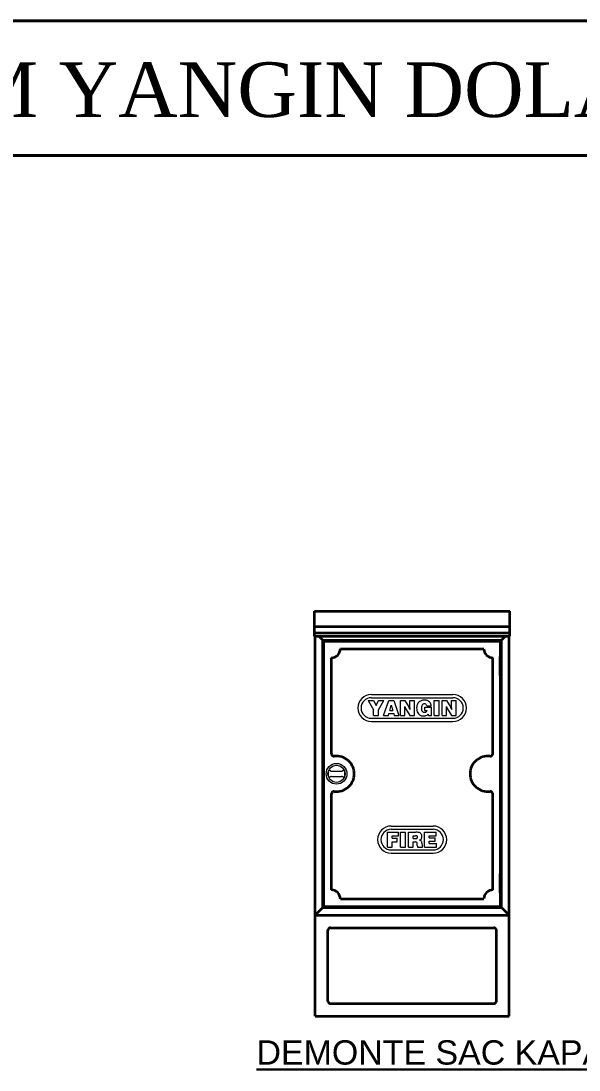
# Model space of a CAD drawing. Header units: centimetres. Extents: x 394264 to 551709, y 50011 to 59011.
# Drawn here: x 544406 to 545019, y 54460 to 55613 of the extents above; entities that cross this region are included whole.
import ezdxf
from ezdxf.enums import TextEntityAlignment as Align

# ---------------------------------------------------------------- set-up
doc = ezdxf.new("R2010")
doc.units = ezdxf.units.CM
for name, color, linetype, lineweight in [('0-KRCN-DETAY-YAZI', 71, 'Continuous', 35), ('0-KRCN-text-eng', 7, 'Continuous', 30), ('0-KRCN-YNG-DETAY-ÇERÇEVE', 71, 'Continuous', 40), ('0-KRCN-YNG-YANGINDOLABI', 171, 'Continuous', 35)]:
    doc.layers.add(name, color=color, linetype=linetype, lineweight=lineweight)
doc.styles.add('mm', font='times.ttf', dxfattribs={"height": 3.3})
doc.styles.add('UFUK', font='arial.ttf')

# ---------------------------------------------------------------- blocks, each defined once
blk = doc.blocks.new('G$C0ACCA99D')
at = {"layer": '0-KRCN-YNG-DETAY-ÇERÇEVE'}
blk.add_line((0, -73.90061875918764), (1576.363636363632, -73.90061875918764), dxfattribs=at)
blk.add_lwpolyline([(1576.363636363632, 0), (1576.363636363632, -1101.818181818191), (0, -1101.818181818191), (0, 0)], close=True, dxfattribs=at)
at = {"layer": '0-KRCN-YNG-YANGINDOLABI', "linetype": 'Continuous'}
for p, q in [((867.3758694637327, -324.2016625616839, 58309.75885703292), (974.6499971421727, -324.2016625616839, 58309.75885703292)), ((867.3758694637327, -338.0259616757562, 58309.75885703292), (867.3758694637327, -324.2016625616839, 58309.75885703292)), ((974.6499971421727, -338.0259616757562, 58309.75885703292), (974.6499971421727, -324.2016625616839, 58309.75885703292)), ((867.3758694637327, -332.5894100276319, 58309.75885703292), (974.6499971421727, -332.5894100276319, 58309.75885703292)), ((867.3758694637327, -336.217122337835, 58309.75885703292), (974.6499971421727, -336.217122337835, 58309.75885703292)), ((867.3758694637327, -338.0259616757562, 58309.75885703292), (974.6499971421727, -338.0259616757562, 58309.75885703292)), ((867.6954685483652, -336.217122337835, 58309.75885703292), (974.3303980567835, -336.217122337835, 58309.75885703292)), ((867.6954685118253, -491.2345566544268, 58309.75885703292), (867.6954685118253, -338.0259616757562, 58309.75885703292)), ((869.7564464299139, -338.0259616757562, 58309.75885703292), (871.9336302919837, -340.203145537836, 58309.75885703292)), ((970.0922362401107, -340.203145537836, 58309.75885703292), (972.269420102195, -338.0259616757562, 58309.75885703292)), ((974.3303980202618, -491.2345566544268, 58309.75885703292), (974.3303980202618, -338.0259616757562, 58309.75885703292)), ((871.9336302919837, -486.9963948690588, 58309.75885703292), (871.9336302919837, -340.203145537836, 58309.75885703292)), ((871.9336302919837, -340.203145537836, 58309.75885703292), (970.0922362401107, -340.203145537836, 58309.75885703292)), ((872.5241938185463, -486.4058315199059, 58309.75885703292), (872.5241938185463, -340.7937092447905, 58309.75885703292)), ((872.5241938185463, -340.7937092447905, 58309.75885703292), (969.5016727135444, -340.7937092447905, 58309.75885703292)), ((881.5563418735255, -344.9623929529489, 58309.75885703292), (960.4695246585834, -344.9623929529489, 58309.75885703292)), ((969.5016727135444, -349.1310766730353, 58309.75885703292), (969.5016727135444, -340.7937092447905, 58309.75885703292)), ((970.0922362401107, -349.1310766730353, 58309.75885703292), (970.0922362401107, -340.203145537836, 58309.75885703292)), ((876.6928775364067, -402.5704700075516, 58309.75885703292), (876.6928775364067, -349.8258572960312, 58309.75885703292)), ((965.33298899496, -402.5704700075516, 58309.75885703292), (965.33298899496, -349.8258572960312, 58309.75885703292)), ((969.2932385281529, -349.1310766730353, 58309.75885703292), (970.1269752712615, -349.1310766730353, 58309.75885703292)), ((969.2932385281529, -359.5527859583381, 58309.75885703292), (969.2932385281529, -349.1310766730353, 58309.75885703292)), ((969.2932385281529, -351.2154185420222, 58309.75885703292), (970.1269752712615, -351.2154185420222, 58309.75885703292)), ((970.1269752712615, -359.5527859583381, 58309.75885703292), (970.1269752712615, -349.1310766730353, 58309.75885703292)), ((969.2932385281529, -353.2997603811928, 58309.75885703292), (970.1269752712615, -353.2997603811928, 58309.75885703292)), ((969.2932385281529, -355.3841022501806, 58309.75885703292), (970.1269752712615, -355.3841022501806, 58309.75885703292)), ((969.2932385281529, -357.4684441072391, 58309.75885703292), (970.1269752712615, -357.4684441072391, 58309.75885703292)), ((969.2932385281529, -359.5527859583381, 58309.75885703292), (970.1269752712615, -359.5527859583381, 58309.75885703292)), ((969.5016727135444, -468.4943871491187, 58309.75885703292), (969.5016727135444, -359.5527859583381, 58309.75885703292)), ((970.0922362401107, -468.4943871491187, 58309.75885703292), (970.0922362401107, -359.5527859583381, 58309.75885703292)), ((876.6928775364067, -477.3736834507772, 58309.75885703292), (876.6928775364067, -424.6290707392559, 58309.75885703292)), ((965.33298899496, -477.3736834507772, 58309.75885703292), (965.33298899496, -424.6290707392559, 58309.75885703292)), ((969.2932385281529, -468.4943871491187, 58309.75885703292), (970.1269752712615, -468.4943871491187, 58309.75885703292)), ((969.2932385281529, -478.9160964344223, 58309.75885703292), (969.2932385281529, -468.4943871491187, 58309.75885703292)), ((969.2932385281529, -470.5787290002181, 58309.75885703292), (970.1269752712615, -470.5787290002181, 58309.75885703292)), ((970.1269752712615, -478.9160964344223, 58309.75885703292), (970.1269752712615, -468.4943871491187, 58309.75885703292)), ((969.2932385281529, -472.6630708572766, 58309.75885703292), (970.1269752712615, -472.6630708572766, 58309.75885703292)), ((969.2932385281529, -474.747412726264, 58309.75885703292), (970.1269752712615, -474.747412726264, 58309.75885703292)), ((969.2932385281529, -476.8317545773634, 58309.75885703292), (970.1269752712615, -476.8317545773634, 58309.75885703292)), ((881.5563422976629, -482.237147543397, 58309.75885703292), (960.4695250819823, -482.2371477998186, 58309.75885703292)), ((969.2932385281529, -478.9160964344223, 58309.75885703292), (970.1269752712615, -478.9160964344223, 58309.75885703292)), ((969.5016727135444, -486.4058315199059, 58309.75885703292), (969.5016727135444, -478.9160964344223, 58309.75885703292)), ((970.0922362401107, -486.9963948690588, 58309.75885703292), (970.0922362401107, -478.9160964344223, 58309.75885703292)), ((867.6954685118253, -491.2345566544268, 58309.75885703292), (871.9336302919837, -486.9963948690588, 58309.75885703292)), ((871.9336302919837, -486.9963948690588, 58309.75885703292), (970.0922362401107, -486.9963948690588, 58309.75885703292)), ((872.5241938185463, -486.4058315199059, 58309.75885703292), (969.5016727135444, -486.4058315199059, 58309.75885703292)), ((970.0922362401107, -486.9963948690588, 58309.75885703292), (974.3303980202618, -491.2345566544268, 58309.75885703292)), ((867.6954685118253, -491.2345566544268, 58309.75885703292), (974.3303980202618, -491.2345566544268, 58309.75885703292)), ((867.7927377980195, -546.8170062257391, 58309.75885703292), (867.7927377980195, -491.2345566544268, 58309.75885703292)), ((867.7927377980195, -491.2345566544268, 58309.75885703292), (974.2331287340894, -491.2345566544268, 58309.75885703292)), ((974.2331287340894, -546.8170062257391, 58309.75885703292), (974.2331287340894, -491.2345566544268, 58309.75885703292)), ((874.7405439959293, -538.4796387796068, 58309.75885703292), (874.7405439959293, -499.571924088631, 58309.75885703292)), ((876.1301052344497, -498.1823628426396, 58309.75885703292), (965.8957612968989, -498.1823628426396, 58309.75885703292)), ((967.2853225376821, -538.4796387796068, 58309.75885703292), (967.2853225376821, -499.571924088631, 58309.75885703292)), ((876.1301052344497, -539.8692000255983, 58309.75885703292), (965.8957612968989, -539.8692000255983, 58309.75885703292)), ((867.7927377980195, -546.8170062257391, 58309.75885703292), (974.2331287340894, -546.8170062257391, 58309.75885703292))]:
    blk.add_line(p, q, dxfattribs=at)
at = {"layer": '0-KRCN-YNG-YANGINDOLABI', "color": 120, "lineweight": 15}
for p, q in [((896.8292774563597, -373.3354965092458, 58309.75885703292), (899.8507832715113, -378.5126321204389, 58309.75885703292)), ((896.8292774563597, -373.3354965092458, 58309.75885703292), (899.7547431823186, -373.3354965092458, 58309.75885703292)), ((898.6061267817058, -369.9744952615297, 58309.75885703292), (943.4197397496464, -369.9744952615297, 58309.75885703292)), ((898.6061267817058, -371.7809248813214, 58309.75885703292), (943.4197397496464, -371.7809248813214, 58309.75885703292)), ((899.7547431823186, -373.3354965092458, 58309.75885703292), (901.1663643108805, -376.1342253745679, 58309.75885703292)), ((901.1663643108805, -376.1342253745679, 58309.75885703292), (902.5915240796821, -373.3354965092458, 58309.75885703292)), ((902.4872218422715, -378.5104526174314, 58309.75885703292), (905.4377389004367, -373.3354965092458, 58309.75885703292)), ((902.5915240796821, -373.3354965092458, 58309.75885703292), (905.4377389004367, -373.3354965092458, 58309.75885703292)), ((905.331514513593, -381.5512773456107, 58309.75885703292), (908.2178784901917, -373.3354965092458, 58309.75885703292)), ((908.2178784901917, -373.3354965092458, 58309.75885703292), (910.8936629379314, -373.3354965092458, 58309.75885703292)), ((910.8936629379314, -373.3354965092458, 58309.75885703292), (913.7828254013366, -381.5512773456107, 58309.75885703292)), ((914.5386872971394, -373.3354965092458, 58309.75885703292), (917.05195952129, -373.3354965092458, 58309.75885703292)), ((914.5386872971394, -381.5512773456107, 58309.75885703292), (914.5386872971394, -373.3354965092458, 58309.75885703292)), ((917.05195952129, -373.3354965092458, 58309.75885703292), (919.3801094113878, -377.2004392566896, 58309.75885703292)), ((919.7604282668472, -373.3354965092458, 58309.75885703292), (922.2771221083531, -373.3354965092458, 58309.75885703292)), ((919.7604282668472, -377.4305159699484, 58309.75885703292), (919.7604282668472, -373.3354965092458, 58309.75885703292)), ((922.2771221083531, -381.5512773456107, 58309.75885703292), (922.2771221083531, -373.3354965092458, 58309.75885703292)), ((933.1376175337173, -381.5512773456107, 58309.75885703292), (933.1376175337173, -373.3354965092458, 58309.75885703292)), ((933.1376175337173, -373.3354965092458, 58309.75885703292), (935.8262745430875, -373.3354965092458, 58309.75885703292)), ((935.8262745430875, -381.5512773456107, 58309.75885703292), (935.8262745430875, -373.3354965092458, 58309.75885703292)), ((937.4581542645174, -373.3354965092458, 58309.75885703292), (939.9714264886716, -373.3354965092458, 58309.75885703292)), ((937.4581542645174, -381.5512773456107, 58309.75885703292), (937.4581542645174, -373.3354965092458, 58309.75885703292)), ((939.9714264886716, -373.3354965092458, 58309.75885703292), (942.2995763802646, -377.2004392566896, 58309.75885703292)), ((942.6798952342251, -373.3354965092458, 58309.75885703292), (945.1965890772335, -373.3354965092458, 58309.75885703292)), ((942.6798952342251, -377.4305159699484, 58309.75885703292), (942.6798952342251, -373.3354965092458, 58309.75885703292)), ((945.1965890772335, -381.5512773456107, 58309.75885703292), (945.1965890772335, -373.3354965092458, 58309.75885703292)), ((899.8507832715113, -381.5512773456107, 58309.75885703292), (899.8507832715113, -378.5126321204389, 58309.75885703292)), ((902.4872218422715, -381.5512773456107, 58309.75885703292), (902.4872218422715, -378.5104526174314, 58309.75885703292)), ((908.7250991555193, -378.7379378079108, 58309.75885703292), (909.5605870788349, -375.9006204334164, 58309.75885703292)), ((908.7250991555193, -378.7379378079108, 58309.75885703292), (910.373180643408, -378.7379378079108, 58309.75885703292)), ((909.5605870788349, -375.9006204334164, 58309.75885703292), (910.373180643408, -378.7379378079108, 58309.75885703292)), ((917.0495333554863, -381.5512773456107, 58309.75885703292), (917.0495333554863, -377.5685845274411, 58309.75885703292)), ((917.401503943107, -377.6675398367474, 58309.75885703292), (919.7595695504315, -381.5512773456107, 58309.75885703292)), ((928.0392287353316, -378.805440054361, 58309.75885703292), (928.0392287353316, -377.0411088045166, 58309.75885703292)), ((928.0392287353316, -377.0411088045166, 58309.75885703292), (931.6475739486232, -377.0411088045166, 58309.75885703292)), ((928.0392287353316, -378.805440054361, 58309.75885703292), (929.2277269294682, -378.805440054361, 58309.75885703292)), ((929.0453846554883, -376.1594964591982, 58309.75885703292), (931.5501487335241, -376.1594964591982, 58309.75885703292)), ((931.6475739486232, -381.5512773456107, 58309.75885703292), (931.6475739486232, -377.0411088045166, 58309.75885703292)), ((939.9690003243668, -381.5512773456107, 58309.75885703292), (939.9690003243668, -377.5685845274411, 58309.75885703292)), ((940.3209709104849, -377.6675398367474, 58309.75885703292), (942.6790365185516, -381.5512773456107, 58309.75885703292)), ((898.6061267817058, -383.1058489735351, 58309.75885703292), (943.4197397496464, -383.1058489735351, 58309.75885703292)), ((898.6061267817058, -384.9122785933264, 58309.75885703292), (943.4197397496464, -384.9122785933264, 58309.75885703292)), ((899.8507832715113, -381.5512773456107, 58309.75885703292), (902.4872218422715, -381.5512773456107, 58309.75885703292)), ((905.331514513593, -381.5512773456107, 58309.75885703292), (907.9300879749935, -381.5512773456107, 58309.75885703292)), ((907.9300879749935, -381.5512773456107, 58309.75885703292), (908.2464608873561, -380.4635543641002, 58309.75885703292)), ((908.2464608873561, -380.4635543641002, 58309.75885703292), (910.8593947728878, -380.4635543641002, 58309.75885703292)), ((910.8593947728878, -380.4635543641002, 58309.75885703292), (911.1684082778702, -381.5512773456107, 58309.75885703292)), ((911.1684082778702, -381.5512773456107, 58309.75885703292), (913.7828254013366, -381.5512773456107, 58309.75885703292)), ((914.5386872971394, -381.5512773456107, 58309.75885703292), (917.0495333554863, -381.5512773456107, 58309.75885703292)), ((919.7595695504315, -381.5512773456107, 58309.75885703292), (922.2771221083531, -381.5512773456107, 58309.75885703292)), ((929.8171643787791, -380.8460950899312, 58309.75885703292), (929.948601126911, -381.5512773456107, 58309.75885703292)), ((929.948601126911, -381.5512773456107, 58309.75885703292), (931.6475739486232, -381.5512773456107, 58309.75885703292)), ((933.1376175337173, -381.5512773456107, 58309.75885703292), (935.8262745430875, -381.5512773456107, 58309.75885703292)), ((937.4581542645174, -381.5512773456107, 58309.75885703292), (939.9690003243668, -381.5512773456107, 58309.75885703292)), ((942.6790365185516, -381.5512773456107, 58309.75885703292), (945.1965890772335, -381.5512773456107, 58309.75885703292)), ((875.3070230915546, -411.9488007352829, 58309.75885703292), (875.3070230915546, -411.7129590727827, 58309.75885703292)), ((876.6923697907041, -412.1824180563449, 58309.75885703292), (882.2377346269204, -412.1824180563449, 58309.75885703292)), ((876.6923697907041, -415.0171227083511, 58309.75885703292), (882.2377346269204, -415.0171227083511, 58309.75885703292)), ((909.5107086080461, -442.2872621713695, 58309.75885703292), (932.5151579248013, -442.2872621713695, 58309.75885703292)), ((907.3850297733516, -453.8681828799095, 58309.75885703292), (907.3850297733516, -445.6496037237193, 58309.75885703292)), ((907.3850297733516, -445.6496037237193, 58309.75885703292), (913.5994781791342, -445.6496037237193, 58309.75885703292)), ((909.5107086080461, -444.0936917792319, 58309.75885703292), (932.5151579248013, -444.0936917792319, 58309.75885703292)), ((910.0228380316767, -448.9865241475868, 58309.75885703292), (910.0228380316767, -447.721752211914, 58309.75885703292)), ((910.0228380316767, -447.721752211914, 58309.75885703292), (913.5994781791342, -447.721752211914, 58309.75885703292)), ((910.0228380316767, -448.9865241475868, 58309.75885703292), (912.8682851970989, -448.9865241475868, 58309.75885703292)), ((912.8682851970989, -450.9752109145484, 58309.75885703292), (912.8682851970989, -448.9865241475868, 58309.75885703292)), ((913.5994781791342, -447.721752211914, 58309.75885703292), (913.5994781791342, -445.6496037237193, 58309.75885703292)), ((914.6485460736731, -445.6524020554734, 58309.75885703292), (917.3372030830214, -445.6524020554734, 58309.75885703292)), ((914.6485460736731, -453.8681828799095, 58309.75885703292), (914.6485460736731, -445.6524020554734, 58309.75885703292)), ((917.3372030830214, -453.8681828799095, 58309.75885703292), (917.3372030830214, -445.6524020554734, 58309.75885703292)), ((919.01681761496, -453.8681828799095, 58309.75885703292), (919.01681761496, -445.6482634190852, 58309.75885703292)), ((919.01681761496, -445.6482634190852, 58309.75885703292), (923.0207327594981, -445.6482634190852, 58309.75885703292)), ((921.6226475794319, -449.1782695927004, 58309.75885703292), (921.6226475794319, -447.6418069767333, 58309.75885703292)), ((921.6226475794319, -447.6418069767333, 58309.75885703292), (922.7898801376432, -447.6418069767333, 58309.75885703292)), ((921.6226475794319, -449.1782695927004, 58309.75885703292), (922.8384827437512, -449.1782695927004, 58309.75885703292)), ((927.7172373910071, -453.8681828799095, 58309.75885703292), (927.7172373910071, -445.6504916665185, 58309.75885703292)), ((927.7172373910071, -445.6504916665185, 58309.75885703292), (934.2899335257789, -445.6504916665185, 58309.75885703292)), ((930.3560108182573, -448.708436235991, 58309.75885703292), (930.3560108182573, -447.6175634130673, 58309.75885703292)), ((930.3560108182573, -447.6175634130673, 58309.75885703292), (934.2899335257789, -447.6175634130673, 58309.75885703292)), ((930.3560108182573, -448.708436235991, 58309.75885703292), (933.6835630512578, -448.708436235991, 58309.75885703292)), ((933.6835630512578, -450.5937364058618, 58309.75885703292), (933.6835630512578, -448.708436235991, 58309.75885703292)), ((934.2899335257789, -447.6175634130673, 58309.75885703292), (934.2899335257789, -445.6504916665185, 58309.75885703292)), ((907.3850297733516, -453.8681828799095, 58309.75885703292), (910.0226073842059, -453.8681828799095, 58309.75885703292)), ((910.0226073842059, -453.8681828799095, 58309.75885703292), (910.0226073842059, -450.9752109145484, 58309.75885703292)), ((910.0226073842059, -450.9752109145484, 58309.75885703292), (912.8682851970989, -450.9752109145484, 58309.75885703292)), ((914.6485460736731, -453.8681828799095, 58309.75885703292), (917.3372030830214, -453.8681828799095, 58309.75885703292)), ((919.01681761496, -453.8681828799095, 58309.75885703292), (921.6234317785857, -453.8681828799095, 58309.75885703292)), ((921.6234317785857, -453.8681828799095, 58309.75885703292), (921.6234317785857, -451.0314961415947, 58309.75885703292)), ((921.6234317785857, -451.0314961415947, 58309.75885703292), (922.7948550123401, -451.0314961415947, 58309.75885703292)), ((923.8621784674033, -453.0176923035451, 58309.75885703292), (923.8621784674033, -452.1598627517337, 58309.75885703292)), ((924.00972500848, -453.8678717719454, 58309.75885703292), (926.6666414693318, -453.8678717719454, 58309.75885703292)), ((926.374450987365, -451.6803645759655, 58309.75885703292), (926.4523918690938, -453.230546611851, 58309.75885703292)), ((926.6666414693318, -453.8678717719454, 58309.75885703292), (926.6666414693318, -453.5566104008644, 58309.75885703292)), ((927.7172373910071, -453.8681828799095, 58309.75885703292), (934.4412342878059, -453.8681828799095, 58309.75885703292)), ((930.356085334035, -451.8702063289638, 58309.75885703292), (930.356085334035, -450.5937364058618, 58309.75885703292)), ((930.356085334035, -450.5937364058618, 58309.75885703292), (933.6835630512578, -450.5937364058618, 58309.75885703292)), ((930.356085334035, -451.8702063289638, 58309.75885703292), (934.4412342878059, -451.8702063289638, 58309.75885703292)), ((934.4412342878059, -453.8681828799095, 58309.75885703292), (934.4412342878059, -451.8702063289638, 58309.75885703292)), ((909.5107086080461, -455.418615883375, 58309.75885703292), (932.5151579248013, -455.418615883375, 58309.75885703292)), ((909.5107086080461, -457.2250454912373, 58309.75885703292), (932.5151579248013, -457.2250454912373, 58309.75885703292))]:
    blk.add_line(p, q, dxfattribs=at)
for radius in [5.697201081399127, 4.689769182859037]:
    blk.add_circle((879.4650522091833, -413.5997703734038, 58309.75885703292), radius, dxfattribs=at)
at = {"layer": '0-KRCN-YNG-YANGINDOLABI', "linetype": 'Continuous'}
for centre, radius, start, end in [((876.6928775364067, -344.9623929529489, 58309.75885703292), 4.86346433777958, 270, 3.078324659199976e-06), ((965.33298899496, -344.9623929529489, 58309.75885703292), 4.863464337779095, 180.0000019090959, 270), ((878.0824387756729, -402.5704700075516, 58309.75885703292), 1.389561239364347, 180.0000014787793, 275.2525097856522), ((963.9434277564178, -402.5704700075516, 58309.75885703292), 1.389561239364091, 264.7474902135936, 2.957558666942196e-06), ((879.4650522091615, -413.5997703734038, 58309.75885703292), 9.726928675562085, 3.078324659199976e-06, 97.41556361706957), ((962.5608143221689, -413.5997703733942, 58309.75885703292), 9.726928675558177, 82.58443638284103, 180), ((879.4650522091615, -413.5997703733942, 58309.75885703292), 9.72692867556252, 262.5844363829308, 3.306651113363206e-06), ((962.5608143221689, -413.5997703734038, 58309.75885703292), 9.726928675558188, 180, 277.415563617159), ((878.0824387756729, -424.6290707392559, 58309.75885703292), 1.389561239366088, 84.7474902143544, 180.0000014787793), ((963.9434277564178, -424.6290707392559, 58309.75885703292), 1.389561239366289, 2.957558666942196e-06, 95.25250978639806), ((876.6928779612863, -482.2371477998117, 58309.75885703292), 4.86346433777522, 3.306651113363206e-06, 90.0000049968736), ((965.3329894198396, -482.2371477998186, 58309.75885703292), 4.863464337780689, 90.00000499670216, 180.0000019090959), ((876.1301052344497, -499.571924088631, 58309.75885703292), 1.389561239368107, 90, 180), ((965.8957612968807, -499.571924088631, 58309.75885703292), 1.389561239368229, 0, 89.99999999924998), ((876.1301052344497, -538.4796387795968, 58309.75885703292), 1.389561239368229, 180, 270), ((965.8957612968807, -538.4796387795968, 58309.75885703292), 1.389561239368107, 270.00000000075, 0)]:
    blk.add_arc(centre, radius, start, end, dxfattribs=at)
at = {"layer": '0-KRCN-YNG-YANGINDOLABI', "color": 120, "lineweight": 15}
for centre, radius, start, end in [((898.6061267817058, -377.4433869184841, 58309.75885703292), 7.468891661590034, 90, 270), ((898.6061267817058, -377.4433869184841, 58309.75885703292), 5.662462050414661, 90, 270), ((927.0568679282223, -376.6805825719939, 58309.75885703292), 3.438782161106611, 123.7136225256558, 146.0572302616426), ((927.3399153790087, -377.1532610607865, 58309.75885703292), 3.989160667128364, 98.78947912005049, 123.3270952804976), ((927.7730207723434, -379.3008746088522, 58309.75885703292), 6.178540974418437, 81.99173469617095, 99.71550489434807), ((928.1068675670831, -376.935275743157, 58309.75885703292), 3.789501420279534, 69.70378270354368, 82.00723917435589), ((928.3792389451482, -376.372955880538, 58309.75885703292), 3.168192407383614, 36.70225624258391, 70.79627912384089), ((928.1646647157795, -376.4722098165198, 58309.75885703292), 3.3998958332786, 5.277371952915734, 35.88212066809206), ((943.4197397496464, -377.4433869184841, 58309.75885703292), 7.468891661590034, 270, 90), ((943.4197397496464, -377.4433869184841, 58309.75885703292), 5.662462050414661, 270, 90), ((924.0482792793409, -374.4153551142608, 58309.75885703292), 7.399751878262154, 197.1939421296787, 206.0719298393294), ((910.6308656393558, -377.5503807160835, 58309.75885703292), 6.418693529161126, 359.8375053588545, 8.489742636827486), ((914.0948044466313, -379.9477167565769, 58309.75885703292), 5.956675441537645, 15.94549358279043, 27.46520592242428), ((926.7091367840294, -377.3850380741824, 58309.75885703292), 6.948857337295554, 180.3749840160701, 187.660009649808), ((929.8858830612407, -377.4872571070373, 58309.75885703292), 6.400527447978852, 179.3226476892483, 192.0339152154763), ((929.2424744474811, -377.3945980993426, 58309.75885703292), 5.756696652487917, 166.2018744810445, 180.1691352064043), ((927.7210860065825, -377.9697049524289, 58309.75885703292), 4.182767594709992, 191.7530247238408, 211.3541749973696), ((927.2788994070979, -376.8581969232641, 58309.75885703292), 3.722225468104341, 145.6974407127012, 167.0116563139613), ((927.0251557846386, -378.4039205620047, 58309.75885703292), 3.362543214637674, 211.2060211586108, 234.9232065190745), ((930.8886206969837, -377.574062746884, 58309.75885703292), 4.739836689868657, 176.6110795261075, 190.9185852453218), ((929.7538473126224, -377.3350725966507, 58309.75885703292), 3.597010576490697, 161.3358605107828, 179.3437634077552), ((928.0531602104893, -378.1780647674095, 58309.75885703292), 1.842150355173175, 189.1768108472979, 222.8879811186536), ((927.8521043206201, -376.6540954291113, 58309.75885703292), 1.577776288696306, 134.6416343569716, 162.6639604130543), ((927.570422394936, -378.5344201555099, 58309.75885703292), 1.247755301074697, 225.9862292564463, 261.5737268869677), ((927.6135281528404, -376.406420333622, 58309.75885703292), 1.233918641414826, 96.16241105150993, 134.8405232955597), ((927.7497329018406, -377.8130025604901, 58309.75885703292), 1.988952303851898, 259.5089468601539, 293.4720492584716), ((927.7134348378459, -376.7901991701433, 58309.75885703292), 1.627243224754829, 74.1063882469619, 98.20968801610645), ((927.8767457060603, -376.3140750875609, 58309.75885703292), 1.124913920726353, 38.33778171583974, 75.4654348656018), ((928.0821929732265, -378.5597704155375, 58309.75885703292), 1.171580819507526, 293.1046934326059, 347.8957710686634), ((927.4820495792592, -376.6364027663039, 58309.75885703292), 1.634458989338599, 16.96469391879709, 38.61803899739734), ((933.5503326082326, -377.5503807160835, 58309.75885703292), 6.418693529161126, 359.8375053588545, 8.489742636835587), ((946.9677462472391, -374.4153551143431, 58309.75885703292), 7.399751878015571, 197.1939421295736, 206.0719298398389), ((937.0142714139729, -379.9477167565933, 58309.75885703292), 5.956675441581374, 15.9454935829182, 27.46520592246656), ((949.6286037514255, -377.3850380741824, 58309.75885703292), 6.948857337295554, 180.3749840160701, 187.6600096497968), ((926.9981680013952, -378.4199426817863, 58309.75885703292), 3.333946706416118, 235.1445374442437, 263.7323754725779), ((927.2987744181992, -377.1556861763115, 58309.75885703292), 4.626259455056695, 261.7406378077175, 286.6121273916218), ((927.8268546041363, -378.9757955299101, 58309.75885703292), 2.731181691248681, 286.9124140666109, 316.7805129939557), ((879.4650522091833, -413.5997705105592, 58309.75885703292), 4.613343314706857, 159.8400730707113, 200.1599229839581), ((875.6169872364917, -412.1870131871669, 58309.75885703292), 0.5141376585656117, 39.29452208084133, 159.8400729487353), ((876.6923697906859, -411.3069944576564, 58309.75885703292), 0.8754235807945555, 219.2945200637706, 270.0000009766978), ((882.2377346269204, -411.3069944576469, 58309.75885703292), 0.8754235808052063, 270.0000009752692, 320.7054668304091), ((883.3131171818532, -412.1870131871669, 58309.75885703292), 0.5141376585652853, 20.15992705116951, 140.70547617876), ((879.4650522091615, -413.5997705105592, 58309.75885703292), 4.613343314702966, 339.8400780409409, 20.15992692915815), ((875.6169872364917, -415.0125278458722, 58309.75885703292), 0.5141376585659602, 200.1599228071793, 320.7494808707107), ((876.6923697907041, -415.8925462891561, 58309.75885703292), 0.8754235808073914, 90.00000302462024, 140.7313212319757), ((882.2377346269204, -415.8925462891416, 58309.75885703292), 0.875423580799519, 39.32035077565184, 90.00000302485836), ((883.3131171818532, -415.01252784588, 58309.75885703292), 0.5141376585649426, 219.2505199849735, 339.840077903471), ((909.5107086080461, -449.7561538283239, 58309.75885703292), 7.468891661590034, 90, 270), ((932.5151579248013, -449.7561538283239, 58309.75885703292), 7.468891661590034, 270, 90), ((909.5107086080461, -449.7561538283239, 58309.75885703292), 5.662462050414661, 90, 270), ((922.710058925215, -452.4618044207632, 58309.75885703292), 4.82065833068502, 85.79294084117849, 89.05124418125855), ((922.8514137223319, -446.0639661666592, 58309.75885703292), 3.114330266811945, 269.7621021012554, 277.6566805405193), ((923.0012139050195, -454.993953363522, 58309.75885703292), 9.345710328045408, 84.92309835606483, 89.88033559795315), ((922.9773253134954, -449.54373000227, 58309.75885703292), 1.891567836711888, 74.0114375666295, 87.38256205928501), ((923.1420404529636, -448.0234976568586, 58309.75885703292), 1.133867739435102, 276.2945488971084, 293.8405250797688), ((923.3673803223355, -448.2607928262573, 58309.75885703292), 0.5512428747015151, 36.87248358284128, 76.25576663199337), ((923.4091604655841, -448.6156805444998, 58309.75885703292), 0.4842711077537978, 293.2522657218135, 331.8502648497528), ((923.2159262239584, -448.3181309721681, 58309.75885703292), 0.7082386300099205, 3.640524531748745, 33.22884911655685), ((923.4156980838052, -450.9411448012324, 58309.75885703292), 5.27240156685471, 72.78057549641854, 85.51225766458943), ((922.9453411643772, -448.4170070703003, 58309.75885703292), 0.9879230248495036, 334.3823660308681, 8.372324669072654), ((924.3406400861932, -447.9740593394754, 58309.75885703292), 2.164500389875764, 49.29510599663038, 72.9164331186042), ((924.1759749986377, -447.8806861609178, 58309.75885703292), 2.339776163941929, 292.0991349207684, 317.4407622642565), ((924.5810130865939, -447.6248287828921, 58309.75885703292), 1.743588404973046, 16.90161914229065, 47.79866138560882), ((924.4874858800322, -448.2426267808173, 58309.75885703292), 1.866362190907108, 319.1573060965133, 345.2821735403512), ((923.5770194912293, -447.9440714418361, 58309.75885703292), 2.797060926543077, 0.5287655020097359, 17.17944471212414), ((923.2898431215581, -448.0074739568058, 58309.75885703292), 3.085408297904259, 346.709133453259, 1.6569531763435), ((932.5151579248013, -449.7561538283239, 58309.75885703292), 5.662462050414661, 270, 90), ((922.8036878345229, -452.6597739810704, 58309.75885703292), 1.628301789052901, 69.63803973799638, 90.31080596833209), ((923.08773292767, -451.8127986205427, 58309.75885703292), 0.7359663092347618, 30.81305262167065, 67.42583507845075), ((922.5268370280937, -452.0133909814676, 58309.75885703292), 1.325440478307903, 9.435660293126523, 25.83408224638283), ((921.1747329265927, -452.1825478893252, 58309.75885703292), 2.6875412834458, 0.4836310519802454, 8.267389336408838), ((928.6672166014978, -452.6216827258122, 58309.75885703292), 4.821329178987479, 184.7114120039598, 194.9795438194183), ((924.6608568881893, -452.0292247071002, 58309.75885703292), 2.019730420679164, 59.76013116078447, 78.71135279669308), ((925.0556345146251, -451.3497358127674, 58309.75885703292), 1.233885419162193, 27.58604016248877, 59.70687288962048), ((924.6470321160741, -451.5727626358948, 58309.75885703292), 1.699336765912977, 10.622569565545, 27.87117204581771), ((923.8027913109545, -451.8155973876146, 58309.75885703292), 2.575212885332985, 3.010172342028873, 12.47060126971681), ((927.040072628828, -453.1658520894216, 58309.75885703292), 0.5912309667314584, 186.2820795399979, 212.0431376808932), ((926.6826159181, -453.3857722338603, 58309.75885703292), 0.1715834093579756, 213.1238843671875, 264.6580154374078)]:
    blk.add_arc(centre, radius, start, end, dxfattribs=at)
at = {"layer": '0-KRCN-DETAY-YAZI', "style": 'mm'}
blk.add_text('DIŞ ORTAM YANGIN DOLABI', height=30, dxfattribs=at).set_placement((777.7213544675687, -52.72780348158994), align=Align.CENTER)
at = {"layer": '0-KRCN-text-eng', "color": 7, "style": 'UFUK'}
blk.add_text('%%uDEMONTE SAC KAPAKLI', height=13.33978789791015, dxfattribs=at).set_placement((835.4969874625385, -577.3452641529989, 58309.75885703292), align=Align.BOTTOM_LEFT)
blk = doc.blocks.new('*U236')
at = {"layer": '0-KRCN-YNG-DETAY-ÇERÇEVE', "xscale": 2, "yscale": 2, "zscale": 2}
blk.add_blockref('G$C0ACCA99D', (0, 0), dxfattribs=at)

msp = doc.modelspace()

# ---------------------------------------------------------------- block references
at = {"layer": '0-KRCN-YNG-DETAY-ÇERÇEVE'}
msp.add_blockref('*U236', (542993.8174612519, 55613.07926290841), dxfattribs=at)

doc.saveas('drawing.dxf')
